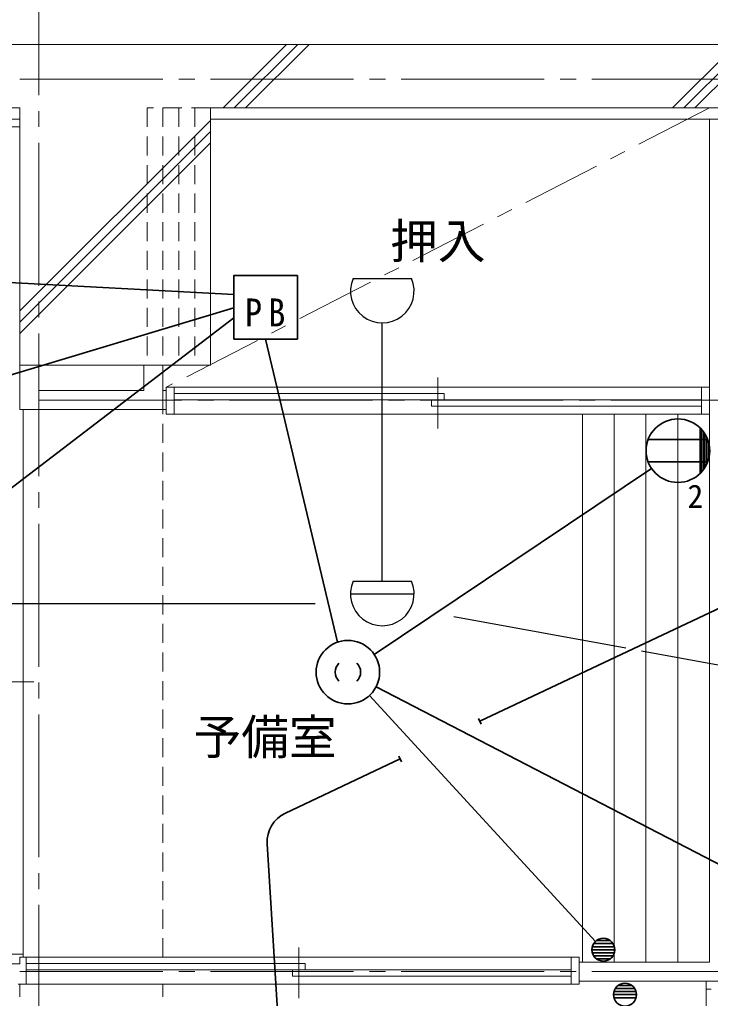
# Model space of a CAD drawing. Units: millimetres at full size, sheet at 1:50; details may follow other scales. Extents: x -9674 to 9699, y -6794 to 6791.
# Drawn here: x -3093 to -920, y 626 to 3709 of the extents above; entities that cross this region are included whole.
import ezdxf
from ezdxf.enums import TextEntityAlignment as Align

# ---------------------------------------------------------------- set-up
doc = ezdxf.new("R2010")
doc.units = ezdxf.units.MM
doc.header["$LTSCALE"] = 50
for name, pattern in [('CHAIN1', [8, 5, -1, 1, -1]), ('CHAIN2', [12, 9, -1, 1, -1]), ('DASHED1', [1.8, 1.2, -0.6])]:
    doc.linetypes.add(name, pattern=pattern)
for name, color, linetype, lineweight in [('1-0_芯', 134, 'DASHED1', 9), ('1-1_躯体', 134, 'Continuous', 9), ('1-2_間仕切', 134, 'Continuous', 9), ('1-3_建具', 134, 'Continuous', 9), ('1-4_仕上げ', 134, 'Continuous', 9), ('1-7_その他', 134, 'DASHED1', 9), ('1-8_ハッチ', 134, 'Continuous', 9), ('1-C_梁', 134, 'DASHED1', 9), ('2-0_芯', 2, 'Continuous', 35), ('2-E', 2, 'Continuous', 35), ('3-3', 1, 'Continuous', 25), ('3-E', 3, 'Continuous', 35)]:
    doc.layers.add(name, color=color, linetype=linetype, lineweight=lineweight)
doc.layers.add('1-A_文字', color=134, linetype='Continuous')
doc.styles.add('ＭＳ ゴシック', font='')
doc.styles.get('ＭＳ ゴシック').set_extended_font_data('MS Gothic')

msp = doc.modelspace()

# ---------------------------------------------------------------- linework, layer by layer
at = {"layer": '1-0_芯', "linetype": 'CHAIN2'}
for p, q in [((-3032.5, 4520.51), (-3032.5, -3699.49)), ((-8492.5, 3520.51), (8517.5, 3520.51)), ((-3032.5, 2510.51), (-892.5, 2510.51)), ((-8492.5, 710.51), (3087.5, 710.51))]:
    msp.add_line(p, q, dxfattribs=at)
at = {"layer": '1-1_躯体'}
for p, q in [((-3092.5, 3430.51), (-6692.5, 3430.51)), ((-3092.5, 3430.51), (-3092.5, 2620.51)), ((-2492.5, 3430.51), (-2492.5, 2620.51)), ((1857.5, 3430.51), (-2492.5, 3430.51)), ((-3092.5, 2620.51), (-2492.5, 2620.51))]:
    msp.add_line(p, q, dxfattribs=at)
at = {"layer": '1-1_躯体', "linetype": 'DASHED1'}
for p, q in [((-2692.5, 3430.51), (-2692.5, 2620.51)), ((-2492.5, 3430.51), (-2692.5, 3430.51)), ((-2642.5, 3430.51), (-2642.5, 2620.51)), ((-2592.5, 3430.51), (-2592.5, 2620.51)), ((-2542.5, 3430.51), (-2542.5, 2620.51))]:
    msp.add_line(p, q, dxfattribs=at)
at = {"layer": '1-1_躯体'}
msp.add_lwpolyline([(6707.5, 3630.51), (-7292.5, 3630.51), (-7292.5, 2625.51)], dxfattribs=at)
at = {"layer": '1-2_間仕切'}
for p, q in [((-922.5, 3395.51), (-922.5, 740.51)), ((-3092.5, 2620.51), (-3092.5, 2480.51)), ((-2702.5, 2620.51), (-2702.5, 2540.51)), ((-2642.5, 2620.51), (-2642.5, 2480.51)), ((-2642.5, 2540.51), (-2632.5, 2540.51)), ((-3092.5, 2480.51), (-2642.5, 2480.51)), ((-2642.5, 2480.51), (-2632.5, 2480.51)), ((-1332.5, 740.51), (-922.5, 740.51)), ((-1332.5, 680.51), (907.5, 680.51))]:
    msp.add_line(p, q, dxfattribs=at)
msp.add_lwpolyline([(-3032.5, 2620.51), (-3032.5, 2540.51), (-2702.5, 2540.51)], dxfattribs=at)
at = {"layer": '1-3_建具'}
for p, q in [((-3092.5, 3370.51), (-3177.5, 3370.51)), ((-1777.5, 2421.34), (-1777.5, 2581.34)), ((-2632.5, 2550.51), (-2607.5, 2550.51)), ((-2632.5, 2550.51), (-2632.5, 2465.51)), ((-2607.5, 2550.51), (-2607.5, 2465.51)), ((-2607.5, 2550.51), (-947.5, 2550.51)), ((-1757.5, 2531.34), (-2607.5, 2531.34)), ((-1757.5, 2511.34), (-1757.5, 2531.34)), ((-947.5, 2550.51), (-947.5, 2465.51)), ((-947.5, 2550.51), (-922.5, 2550.51)), ((-2607.5, 2511.34), (-1757.5, 2511.34)), ((-1797.5, 2491.34), (-1797.5, 2511.34)), ((-1797.5, 2511.34), (-947.5, 2511.34)), ((-3082.5, 2480.51), (-3082.5, 765.51)), ((-947.5, 2491.34), (-1797.5, 2491.34)), ((-2632.5, 2465.51), (-2607.5, 2465.51)), ((-947.5, 2465.51), (-2607.5, 2465.51)), ((-947.5, 2465.51), (-922.5, 2465.51)), ((-3048.33, 1623.01), (-3208.33, 1623.01)), ((-2215, 626.34), (-2215, 786.34)), ((-3177.5, 765.51), (-3082.5, 765.51)), ((-3092.5, 755.51), (-3092.5, 734.51)), ((-3092.5, 755.51), (-3082.5, 755.51)), ((-3082.5, 765.51), (-3082.5, 755.51)), ((-1357.5, 755.51), (-3072.5, 755.51)), ((-1357.5, 755.51), (-1357.5, 670.51)), ((-1357.5, 755.51), (-1332.5, 755.51)), ((-1332.5, 755.51), (-1332.5, 670.51)), ((-3167.5, 734.51), (-3092.5, 734.51)), ((-2195, 736.34), (-3072.5, 736.34)), ((-3072.5, 716.34), (-2195, 716.34)), ((-2235, 696.34), (-2235, 716.34)), ((-2235, 716.34), (-1357.5, 716.34)), ((-2195, 716.34), (-2195, 736.34)), ((-1357.5, 696.34), (-2235, 696.34)), ((-932.5, 655.51), (-932.5, 680.51)), ((-3097.5, 670.51), (-3072.5, 670.51)), ((-3072.5, 670.51), (-1357.5, 670.51)), ((-1332.5, 670.51), (-1357.5, 670.51)), ((-917.5, 655.51), (-932.5, 655.51)), ((-932.5, 655.51), (-932.5, -144.49))]:
    msp.add_line(p, q, dxfattribs=at)
for points in [[(-3092.5, 3395.51), (-3177.5, 3395.51), (-3177.5, 3370.51), (-3177.5, 765.51)], [(-3082.5, 755.51), (-3072.5, 755.51), (-3072.5, 670.51)], [(-852.5, 655.51), (-852.5, 680.51), (-932.5, 680.51)]]:
    msp.add_lwpolyline(points, dxfattribs=at)
at = {"layer": '1-4_仕上げ'}
for p, q in [((-1322.5, 2465.51), (-1322.5, 740.51)), ((-1222.5, 2465.51), (-1222.5, 740.51)), ((-1122.5, 2465.51), (-1122.5, 740.51)), ((-1022.5, 2465.51), (-1022.5, 740.51))]:
    msp.add_line(p, q, dxfattribs=at)
at = {"layer": '1-7_その他', "linetype": 'CHAIN1'}
msp.add_line((-922.5, 3430.51), (-2632.5, 2550.51), dxfattribs=at)
at = {"layer": '1-8_ハッチ'}
for p, q in [((-2453.09, 3430.51), (-2253.09, 3630.51)), ((-2417.73, 3430.51), (-2217.73, 3630.51)), ((-2382.38, 3430.51), (-2182.38, 3630.51)), ((-1038.88, 3430.51), (-838.88, 3630.51)), ((-1003.52, 3430.51), (-803.52, 3630.51)), ((-968.16, 3430.51), (-768.16, 3630.51)), ((-3092.5, 2791.1), (-2492.5, 3391.1)), ((1857.5, 3395.51), (-2492.5, 3395.51)), ((-3092.5, 2755.74), (-2492.5, 3355.74)), ((-3092.5, 2720.39), (-2492.5, 3320.39))]:
    msp.add_line(p, q, dxfattribs=at)
msp.add_lwpolyline([(-3092.5, 3395.51), (-6657.5, 3395.51), (-6657.5, 2670.51)], dxfattribs=at)
at = {"layer": '1-C_梁'}
for p, q in [((-2642.5, 755.51), (-2642.5, 2480.51)), ((-3092.5, -1799.49), (-3092.5, 670.51)), ((-2642.5, -1799.49), (-2642.5, 670.51))]:
    msp.add_line(p, q, dxfattribs=at)
at = {"layer": '2-0_芯'}
for p, q in [((-2419.3, 2842.48), (-6165.61, 3045.22)), ((-4722.56, 2107.17), (-2419.3, 2800.33)), ((-4990.94, 801.08), (-2419.3, 2769.56)), ((-2319.3, 2702.29), (-2093.16, 1747.88)), ((-951.79, 2422.36), (-951.79, 2279.53)), ((-948.78, 2419.29), (-948.78, 2282.61)), ((-942.78, 2412.26), (-942.78, 2289.64)), ((-1115.5, 2385.95), (-928.1, 2385.95)), ((-936.78, 2403.63), (-936.78, 2298.27)), ((-930.78, 2392.41), (-930.78, 2309.48)), ((-924.78, 2375.27), (-924.78, 2326.63)), ((-1115.5, 2315.95), (-928.1, 2315.95)), ((-1104.83, 2295.18), (-1977.38, 1709.16)), ((-619.64, 906.11), (-1971.63, 1607.37)), ((-1992.71, 1579.8), (-1280.8, 805.7)), ((-1278.03, 808), (-1234.82, 808)), ((-1292.43, 779.2), (-1220.42, 779.2)), ((-1291.13, 788.8), (-1221.72, 788.8)), ((-1286.89, 798.4), (-1225.97, 798.4)), ((-1291.13, 769.59), (-1221.72, 769.59)), ((-1286.89, 759.99), (-1225.97, 759.99)), ((-1278.03, 750.39), (-1234.82, 750.39)), ((-1223.15, 647.38), (-1153.75, 647.38)), ((-1218.91, 656.98), (-1157.99, 656.98)), ((-1210.05, 666.58), (-1166.85, 666.58)), ((-1224.46, 637.77), (-1152.44, 637.77)), ((-1223.15, 628.17), (-1153.75, 628.17))]:
    msp.add_line(p, q, dxfattribs=at)
for centre, radius in [((-1021.8, 2350.95), 100.02), ((-2060.39, 1653.41), 100), ((-1256.43, 779.2), 36.01), ((-1188.45, 637.77), 36.01)]:
    msp.add_circle(centre, radius, dxfattribs=at)
for centre, start, end in [((-2060.32, 1653.41), 134.60828, 225.39175), ((-2060.47, 1653.41), 314.60828, 45.39175)]:
    msp.add_arc(centre, 40.08, start, end, dxfattribs=at)
at = {"layer": '2-E'}
msp.add_lwpolyline([(-2419.3, 2702.29), (-2219.3, 2702.29), (-2219.3, 2902.29), (-2419.3, 2902.29)], close=True, dxfattribs=at)
at = {"layer": '3-3'}
for p, q in [((-2043.75, 2893.35), (-1860.38, 2893.35)), ((-1952.06, 1939.84), (-1952.06, 2753.32)), ((-2043.75, 1939.84), (-1860.38, 1939.84)), ((-2052.08, 1899.83), (-1852.04, 1899.83)), ((-3531.6, 1869.83), (-2162.91, 1869.83)), ((-1726.78, 1828.7), (-1185.35, 1729.85)), ((-1136.31, 1720.9), (-231.37, 1555.69))]:
    msp.add_line(p, q, dxfattribs=at)
for centre in [(-1952.06, 2853.35), (-1952.06, 1899.84)]:
    msp.add_arc(centre, 100.03, 156.4305, 23.56947, dxfattribs=at)
at = {"layer": '3-E'}
for p, q in [((-1645.5, 1498.59), (-108.74, 2225.15)), ((-1649.77, 1507.63), (-1641.22, 1489.55)), ((-1900.4, 1389.14), (-1891.85, 1371.06)), ((-2257.17, 1209.4), (-1896.12, 1380.1)), ((-2314.24, 1112.88), (-2208.81, -606.85))]:
    msp.add_line(p, q, dxfattribs=at)
msp.add_arc((-2214.43, 1119), 100, 115.30416, 183.5083, dxfattribs=at)

# ---------------------------------------------------------------- texts
at = {"layer": '1-A_文字', "style": 'ＭＳ ゴシック'}
for s, p in [('押入', (-1927.5, 2923.01)), ('予備室', (-2545.86, 1361.31))]:
    msp.add_text(s, height=110, dxfattribs=at).set_placement(p, align=Align.BOTTOM_LEFT)
at = {"layer": '2-0_芯', "color": 7, "style": 'ＭＳ ゴシック'}
msp.add_text('2', height=73.31, dxfattribs=at).set_placement((-991.92, 2148.9), align=Align.BOTTOM_LEFT)
at = {"layer": '2-E', "color": 7, "insert": (-2384.3, 2742.29), "char_height": 87.98, "attachment_point": 7, "style": 'ＭＳ ゴシック'}
msp.add_mtext('\\T1.36;\\W0.9;PB', dxfattribs=at)

doc.saveas('drawing.dxf')
